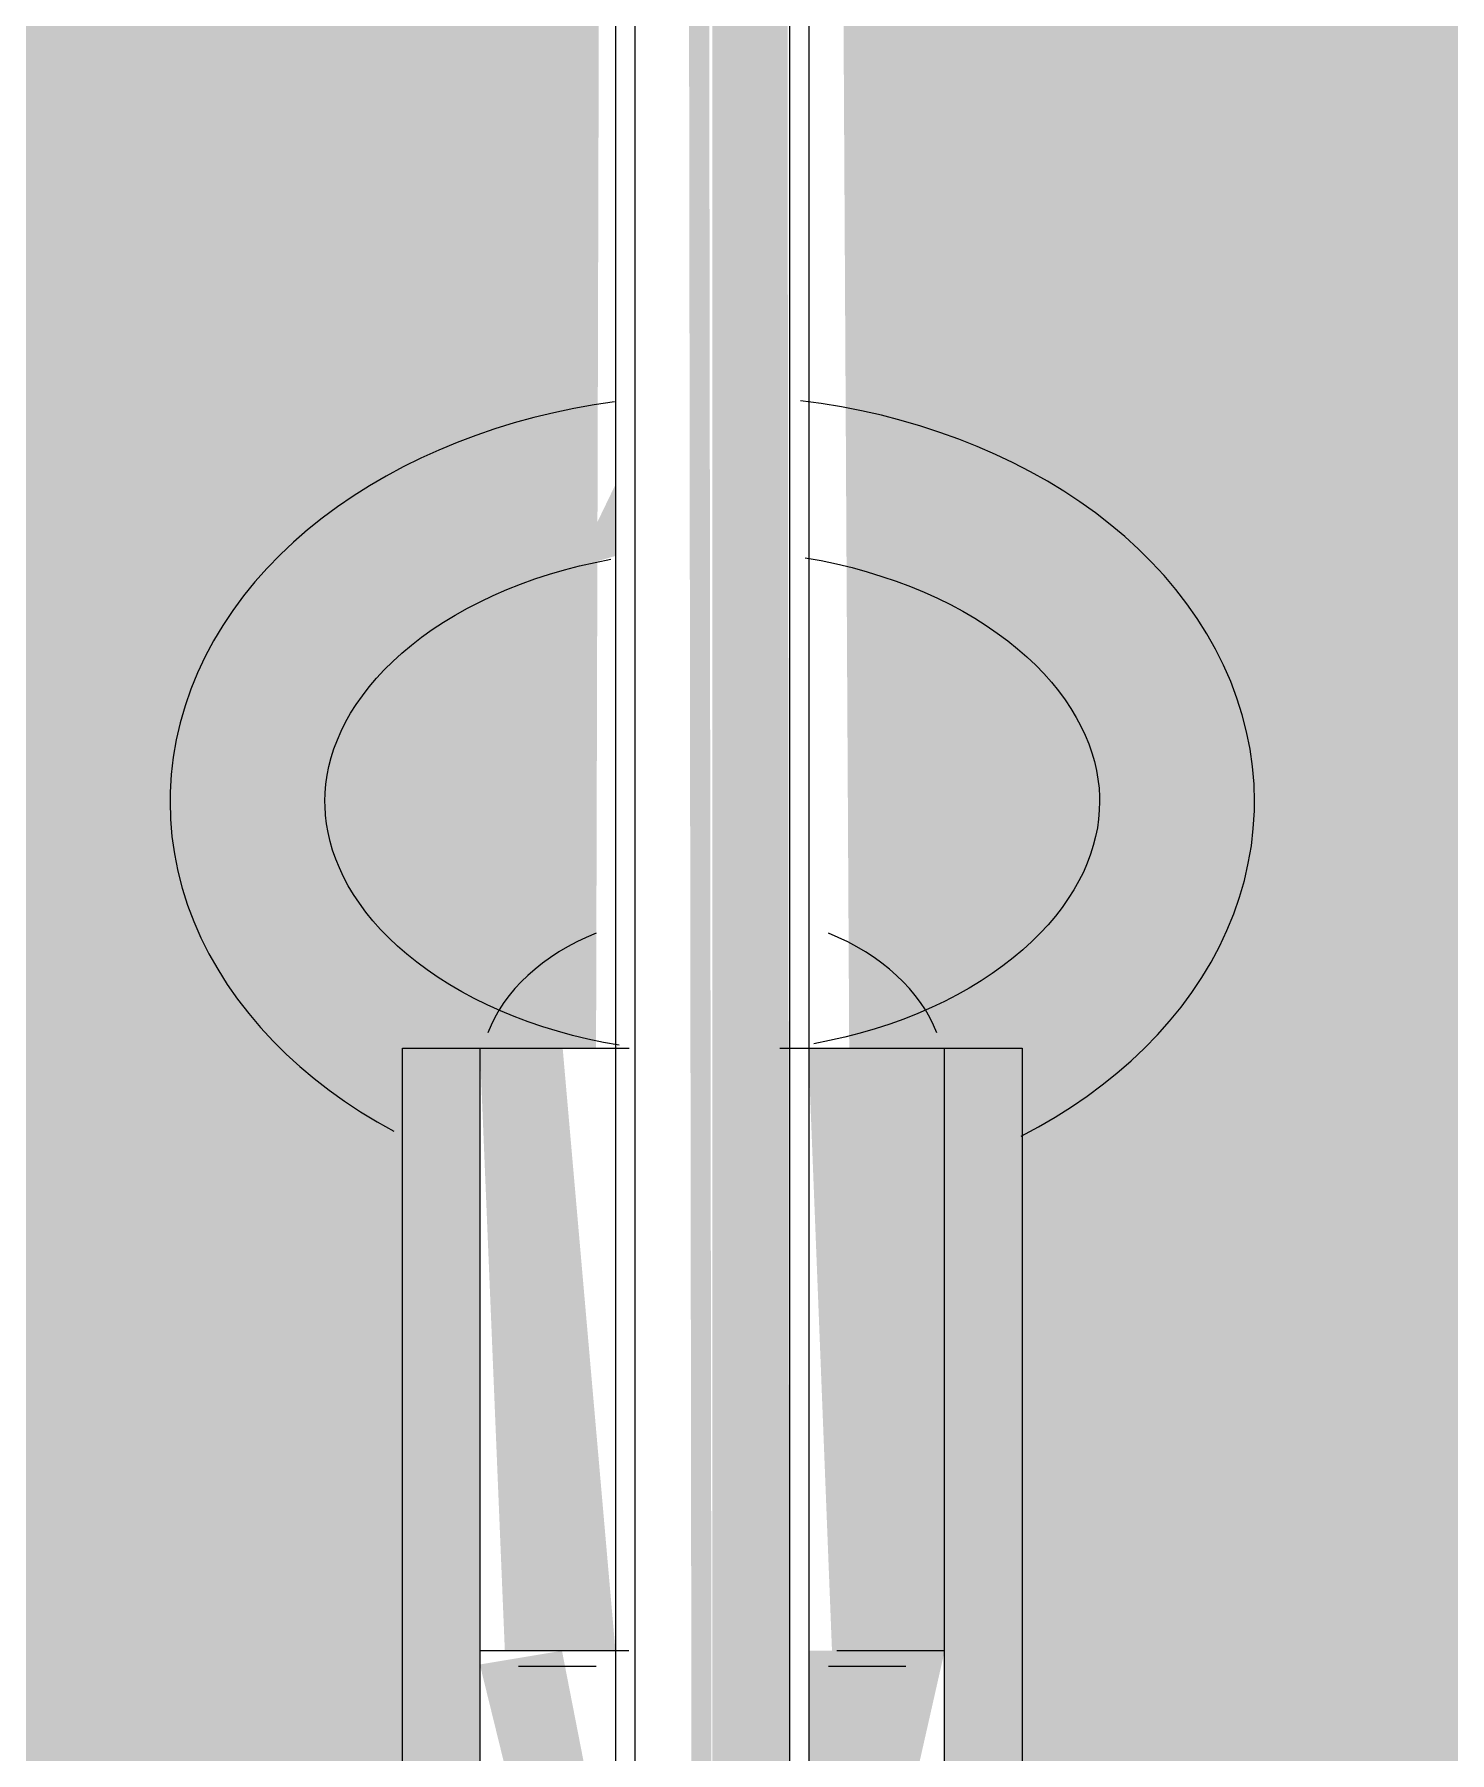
# Model space of a CAD drawing. Header units: inches. Extents: x -54880 to -186, y -132 to 853.
# Drawn here: x -16359.803 to -16357.519, y 211.919 to 214.691 of the extents above; entities that cross this region are included whole.
import ezdxf

# ---------------------------------------------------------------- set-up
doc = ezdxf.new("R2010")
doc.units = ezdxf.units.IN
doc.header["$MEASUREMENT"] = 0
doc.layers.add('Q-SPCQ', color=91, linetype='Continuous', lineweight=9)

# ---------------------------------------------------------------- blocks, each defined once
blk = doc.blocks.new('Basketball_Backstop-Performance_Sports_Systems-3103-Ceiling_Hung - 27_-0_ to 27_-11 7_8_-V226-Section 1')
at = {"layer": 'Q-SPCQ'}
h = blk.add_hatch(color=256, dxfattribs=at)
h.paths.add_polyline_path([(21714.5325, 157.5625), (21715.2739, 157.5625), (21715.2576, 160.1875), (21712.1778, 160.1875), (21712.2537, 157.5625), (21714.4002, 157.5625)], flags=0)
h.paths.add_polyline_path([(21711.9278, 157.5625), (21711.9278, 160.1875), (21708.842, 160.1875), (21708.8583, 157.5625), (21711.4161, 157.5625)], flags=0)
h.paths.add_polyline_path([(21711.8653, 208.884), (21711.9278, 209.0687), (21711.8653, 209.0687)], flags=0)
h.paths.add_polyline_path([(21709.7157, 164.3125), (21711.9278, 164.3125), (21711.8653, 208.5593), (21711.7403, 208.5593), (21711.6778, 208.5742), (21711.5528, 208.5742), (21711.5528, 209.6951), (21711.1153, 209.6951), (21711.1153, 209.9416), (21710.9903, 210.0063), (21711.0434, 210.4245), (21711.1153, 210.4245), (21711.2006, 210.671), (21711.5528, 210.671), (21711.5528, 211.6942), (21711.6778, 211.6942), (21711.6778, 211.9191), (21711.5528, 211.9191), (21711.5528, 213.0557), (21711.8653, 213.0557), (21711.8966, 224.7587), (21710.4017, 224.7554), (21708.7454, 224.7511), (21708.7784, 164.3125), (21709.343, 164.3125)], flags=0)
h.paths.add_polyline_path([(21712.1778, 164.3125), (21715.3704, 164.3125), (21715.3318, 224.797), (21714.302, 224.7505), (21712.2091, 224.7501), (21712.2738, 213.0557), (21712.5528, 213.0557), (21712.5528, 211.9191), (21712.4278, 211.9191), (21712.4278, 211.6942), (21712.5528, 211.6415), (21712.5528, 210.6206), (21712.9903, 210.6206), (21712.9903, 210.4245), (21713.1153, 210.3598), (21713.1153, 209.9416), (21712.9903, 209.9416), (21712.9153, 209.7456), (21712.5528, 209.7456), (21712.5379, 208.5742), (21712.4278, 208.5742), (21712.3653, 208.5593), (21712.2403, 208.5593), (21712.1778, 165.5321)], flags=0)
h.paths.add_polyline_path([(21711.8653, 210.9331), (21711.8966, 210.9441), (21711.8653, 210.9441)], flags=0)
h.paths.add_polyline_path([(21712.4948, 213.7659), (21712.2738, 213.8307), (21712.4628, 213.933)], flags=0)
h.paths.add_polyline_path([(21711.8653, 277.451), (21711.8966, 277.6356), (21711.8653, 277.6356)], flags=0)
h.paths.add_polyline_path([(21709.6848, 225.1873), (21710.1688, 225.2392), (21711.8966, 225.2499), (21711.8653, 277.1262), (21711.7403, 277.1411), (21711.6778, 277.1411), (21711.5528, 277.1411), (21711.5528, 278.262), (21711.1153, 278.262), (21711.0434, 278.5085), (21710.9903, 278.5732), (21711.0434, 278.9915), (21711.1153, 278.9915), (21711.2006, 279.238), (21711.5528, 279.238), (21711.5528, 280.4495), (21711.1153, 280.4495), (21711.0434, 280.696), (21710.9903, 280.7607), (21711.0434, 281.179), (21711.1153, 281.179), (21711.0434, 281.375), (21708.7454, 281.375), (21708.82, 225.2452), (21709.605, 225.1952)], flags=0)
h.paths.add_polyline_path([(21713.5403, 225.1889), (21713.7142, 225.2446), (21715.3704, 225.2494), (21715.3704, 281.375), (21712.9903, 281.375), (21712.9903, 281.179), (21713.1153, 281.1143), (21713.1153, 280.696), (21712.9903, 280.6849), (21712.9104, 280.4323), (21712.5528, 280.4323), (21712.5528, 279.1875), (21712.9903, 279.1875), (21712.9903, 278.9915), (21713.1153, 278.9268), (21713.1153, 278.5085), (21712.9903, 278.5085), (21712.9153, 278.3125), (21712.5528, 278.3125), (21712.5528, 277.1411), (21712.4278, 277.1411), (21712.3653, 277.1262), (21712.2403, 277.1262), (21712.2537, 225.2403), (21713.4428, 225.1922)], flags=0)
h.paths.add_polyline_path([(21711.1464, 225.2001), (21710.7527, 225.2307), (21710.9292, 225.2024)], flags=0)
h.paths.add_polyline_path([(21712.3653, 278.9915), (21712.4278, 278.9915), (21712.3653, 279.1207)], flags=0)
h.paths.add_polyline_path([(21711.8653, 279.5), (21711.9019, 279.5791), (21711.8653, 279.511)], flags=0)
h = blk.add_hatch(color=256, dxfattribs=at)
h.paths.add_polyline_path([(21712.0528, 210.9293), (21712.1778, 210.9441), (21712.1148, 279.5957), (21712.0528, 279.6485), (21712.0528, 211.2474)], flags=0)
h.paths.add_polyline_path([(21712.1778, 279.6432), (21712.1151, 280.288), (21712.0528, 280.2537), (21712.1408, 279.7348), (21712.1777, 279.6434)], flags=0)
h = blk.add_hatch(color=256, dxfattribs=at)
h.paths.add_polyline_path([(21712.0528, 210.9293), (21711.9649, 279.5736), (21711.9278, 279.4886), (21712.0205, 210.9333), (21712.0524, 210.9294)], flags=0)
h.paths.add_polyline_path([(21711.9278, 279.6432), (21712.0528, 279.951), (21711.9707, 280.0135), (21711.9278, 279.7493)], flags=0)
h = blk.add_hatch(color=256, dxfattribs=at)
h.paths.add_polyline_path([(21712.4948, 213.7659), (21712.4628, 213.933), (21712.2738, 213.8307)], flags=0)
h.paths.add_polyline_path([(21711.8318, 213.8307), (21711.8966, 213.8496), (21711.8966, 213.9647)], flags=0)
for points in [[(21711.6778, 211.9191), (21711.6778, 213.0557), (21711.5528, 213.0557), (21711.5528, 211.9191)], [(21712.5528, 211.9191), (21712.5528, 213.0557), (21712.4278, 213.0557), (21712.4278, 211.9191)]]:
    blk.add_hatch(color=256, dxfattribs=at).paths.add_polyline_path(points, flags=0)
h = blk.add_hatch(color=256, dxfattribs=at)
h.paths.add_polyline_path([(21711.8966, 212.0834), (21711.8114, 213.0557), (21711.6778, 213.0557), (21711.7181, 212.0834), (21711.8885, 212.0834)], flags=0)
h.paths.add_polyline_path([(21712.2537, 212.0834), (21712.4278, 212.0834), (21712.4278, 213.0557), (21712.2077, 213.0557), (21712.246, 212.0834)], flags=0)
h = blk.add_hatch(color=256, dxfattribs=at)
h.paths.add_polyline_path([(21711.8653, 211.6415), (21711.8966, 211.6415), (21711.8103, 212.0834), (21711.6778, 212.0613), (21711.7403, 211.8069), (21711.8653, 211.8069)], flags=0)
h.paths.add_polyline_path([(21712.2091, 211.6415), (21712.2403, 211.6415), (21712.2537, 211.8069), (21712.3653, 211.8069), (21712.4278, 212.0834), (21712.2091, 212.0834), (21712.2091, 211.8069)], flags=0)
for p, q in [((21711.9278, 279.5419), (21711.9278, 210.7409)), ((21712.1778, 210.7409), (21712.1778, 279.5419)), ((21711.8966, 277.9647), (21711.8966, 211.4588)), ((21712.2091, 210.9363), (21712.2091, 277.7827)), ((21711.5528, 211.9191), (21711.5528, 213.0557)), ((21711.5528, 213.0557), (21711.6778, 213.0557)), ((21711.6778, 213.0557), (21711.6778, 211.9191)), ((21711.6778, 213.0557), (21711.9185, 213.0557)), ((21712.162, 213.0557), (21712.4278, 213.0557)), ((21712.4278, 211.9191), (21712.4278, 213.0557)), ((21712.4278, 213.0557), (21712.5528, 213.0557)), ((21712.5528, 213.0557), (21712.5528, 211.9191)), ((21711.9182, 212.0834), (21711.6778, 212.0834)), ((21712.4278, 212.0834), (21712.2537, 212.0834)), ((21711.8653, 212.0581), (21711.7403, 212.0581)), ((21712.3653, 212.0581), (21712.2403, 212.0581)), ((21711.5528, 208.4907), (21711.5528, 211.9191)), ((21711.6778, 211.9191), (21711.6778, 208.4907)), ((21712.4278, 208.4907), (21712.4278, 211.9191)), ((21712.5528, 211.9191), (21712.5528, 208.4907))]:
    blk.add_line(p, q, dxfattribs=at)
at = {"layer": 'Q-SPCQ', "flags": 128}
for points in [[(21711.895, 214.0982), (21711.8621, 214.0932), (21711.8294, 214.0873), (21711.797, 214.0805), (21711.765, 214.0728), (21711.7334, 214.0642), (21711.7022, 214.0546), (21711.6715, 214.0441), (21711.6413, 214.0327), (21711.6117, 214.0205), (21711.5826, 214.0074), (21711.5542, 213.9933), (21711.5265, 213.9785), (21711.4995, 213.9628), (21711.4733, 213.9462), (21711.4479, 213.9288), (21711.4234, 213.9106), (21711.3997, 213.8916), (21711.377, 213.8718), (21711.3553, 213.8512), (21711.3346, 213.8299), (21711.3149, 213.8078), (21711.2964, 213.785), (21711.2791, 213.7615), (21711.2629, 213.7374), (21711.248, 213.7126), (21711.2345, 213.6872), (21711.2222, 213.6613), (21711.2114, 213.6348), (21711.202, 213.6079), (21711.1942, 213.5806), (21711.1878, 213.553), (21711.183, 213.5251), (21711.1797, 213.4969), (21711.178, 213.4687), (21711.1778, 213.4534)], [(21712.9278, 213.4534), (21712.927, 213.4817), (21712.9246, 213.5099), (21712.9206, 213.5379), (21712.9151, 213.5657), (21712.908, 213.5932), (21712.8994, 213.6204), (21712.8894, 213.6471), (21712.8779, 213.6733), (21712.8651, 213.699), (21712.8509, 213.7241), (21712.8354, 213.7486), (21712.8187, 213.7724), (21712.8008, 213.7956), (21712.7818, 213.8181), (21712.7616, 213.8398), (21712.7405, 213.8608), (21712.7183, 213.881), (21712.6951, 213.9004), (21712.671, 213.9191), (21712.6461, 213.9369), (21712.6203, 213.9539), (21712.5938, 213.9701), (21712.5664, 213.9854), (21712.5384, 213.9999), (21712.5097, 214.0135), (21712.4804, 214.0262), (21712.4505, 214.0381), (21712.4201, 214.049), (21712.3891, 214.0591), (21712.3577, 214.0682), (21712.3259, 214.0765), (21712.2937, 214.0838), (21712.2612, 214.0902), (21712.2284, 214.0956), (21712.1954, 214.1001)], [(21711.4278, 213.4534), (21711.4282, 213.4676), (21711.4294, 213.4817), (21711.4314, 213.4959), (21711.4343, 213.5101), (21711.4379, 213.5243), (21711.4424, 213.5386), (21711.4478, 213.5529), (21711.4541, 213.5672), (21711.4612, 213.5815), (21711.4693, 213.5958), (21711.4783, 213.61), (21711.4882, 213.6242), (21711.4991, 213.6383), (21711.5109, 213.6522), (21711.5236, 213.666), (21711.5373, 213.6795), (21711.5519, 213.6928), (21711.5674, 213.7058), (21711.5838, 213.7185), (21711.601, 213.7308), (21711.6191, 213.7428), (21711.638, 213.7543), (21711.6577, 213.7653), (21711.6781, 213.7758), (21711.6993, 213.7859), (21711.7211, 213.7953), (21711.7435, 213.8042), (21711.7665, 213.8125), (21711.7901, 213.8202), (21711.8142, 213.8272), (21711.8387, 213.8335), (21711.8637, 213.8392), (21711.889, 213.8442)], [(21712.2029, 213.8466), (21712.2283, 213.842), (21712.2535, 213.8367), (21712.2783, 213.8307), (21712.3026, 213.824), (21712.3264, 213.8167), (21712.3498, 213.8088), (21712.3725, 213.8002), (21712.3947, 213.7911), (21712.4162, 213.7813), (21712.437, 213.7711), (21712.4571, 213.7603), (21712.4764, 213.749), (21712.4949, 213.7373), (21712.5126, 213.7252), (21712.5295, 213.7127), (21712.5455, 213.6999), (21712.5605, 213.6867), (21712.5747, 213.6733), (21712.588, 213.6597), (21712.6003, 213.6458), (21712.6116, 213.6318), (21712.6221, 213.6177), (21712.6316, 213.6035), (21712.6401, 213.5892), (21712.6478, 213.5749), (21712.6545, 213.5606), (21712.6604, 213.5463), (21712.6654, 213.532), (21712.6695, 213.5178), (21712.6728, 213.5036), (21712.6752, 213.4894), (21712.6769, 213.4752), (21712.6777, 213.4611), (21712.6778, 213.4534)], [(21711.1778, 213.4534), (21711.1786, 213.4252), (21711.181, 213.397), (21711.185, 213.3689), (21711.1905, 213.3411), (21711.1976, 213.3136), (21711.2062, 213.2865), (21711.2162, 213.2598), (21711.2277, 213.2336), (21711.2405, 213.2079), (21711.2547, 213.1828), (21711.2702, 213.1583), (21711.2869, 213.1344), (21711.3048, 213.1113), (21711.3238, 213.0888), (21711.344, 213.0671), (21711.3652, 213.0461), (21711.3873, 213.0259), (21711.4105, 213.0064), (21711.4346, 212.9878), (21711.4595, 212.97), (21711.4853, 212.9529), (21711.5119, 212.9368), (21711.5392, 212.9214)], [(21711.9028, 213.0603), (21711.8773, 213.0649), (21711.8521, 213.0702), (21711.8274, 213.0762), (21711.803, 213.0828), (21711.7792, 213.0901), (21711.7559, 213.0981), (21711.7331, 213.1067), (21711.7109, 213.1158), (21711.6894, 213.1255), (21711.6686, 213.1358), (21711.6486, 213.1466), (21711.6292, 213.1578), (21711.6107, 213.1695), (21711.593, 213.1817), (21711.5761, 213.1942), (21711.5602, 213.207), (21711.5451, 213.2201), (21711.5309, 213.2336), (21711.5177, 213.2472), (21711.5053, 213.261), (21711.494, 213.275), (21711.4835, 213.2892), (21711.474, 213.3034), (21711.4655, 213.3176), (21711.4578, 213.3319), (21711.4511, 213.3462), (21711.4452, 213.3605), (21711.4402, 213.3748), (21711.4361, 213.3891), (21711.4329, 213.4033), (21711.4304, 213.4175), (21711.4288, 213.4316), (21711.4279, 213.4458), (21711.4278, 213.4534)], [(21712.6778, 213.4534), (21712.6774, 213.4393), (21712.6762, 213.4251), (21712.6742, 213.411), (21712.6714, 213.3968), (21712.6677, 213.3825), (21712.6632, 213.3683), (21712.6578, 213.354), (21712.6516, 213.3397), (21712.6444, 213.3253), (21712.6363, 213.3111), (21712.6273, 213.2968), (21712.6174, 213.2826), (21712.6065, 213.2686), (21712.5947, 213.2547), (21712.582, 213.2409), (21712.5683, 213.2274), (21712.5537, 213.2141), (21712.5382, 213.2011), (21712.5218, 213.1884), (21712.5046, 213.176), (21712.4865, 213.1641), (21712.4676, 213.1526), (21712.4479, 213.1416), (21712.4275, 213.131), (21712.4064, 213.121), (21712.3846, 213.1115), (21712.3621, 213.1026), (21712.3391, 213.0943), (21712.3155, 213.0867), (21712.2914, 213.0797), (21712.2669, 213.0733), (21712.242, 213.0677), (21712.2167, 213.0627)], [(21712.5514, 212.9135), (21712.5791, 212.9284), (21712.6061, 212.9441), (21712.6323, 212.9607), (21712.6577, 212.9781), (21712.6822, 212.9963), (21712.7059, 213.0153), (21712.7286, 213.0351), (21712.7503, 213.0556), (21712.771, 213.077), (21712.7907, 213.099), (21712.8092, 213.1218), (21712.8266, 213.1453), (21712.8427, 213.1695), (21712.8576, 213.1942), (21712.8712, 213.2196), (21712.8834, 213.2456), (21712.8942, 213.272), (21712.9036, 213.2989), (21712.9115, 213.3262), (21712.9178, 213.3539), (21712.9227, 213.3818), (21712.9259, 213.4099), (21712.9276, 213.4382), (21712.9278, 213.4534)]]:
    blk.add_lwpolyline(points, dxfattribs=at)
at = {"layer": 'Q-SPCQ'}
for start_param, end_param in [(2.094395, 2.879793), (0.261799, 1.047198)]:
    blk.add_ellipse((21712.0528, 213.0115), major_axis=(0.375, 0), ratio=0.707107, start_param=start_param, end_param=end_param, dxfattribs=at)

msp = doc.modelspace()

# ---------------------------------------------------------------- block references
at = {"layer": 'Q-SPCQ'}
msp.add_blockref('Basketball_Backstop-Performance_Sports_Systems-3103-Ceiling_Hung - 27_-0_ to 27_-11 7_8_-V226-Section 1', (-38070.76169, 0), dxfattribs=at)

doc.saveas('drawing.dxf')
